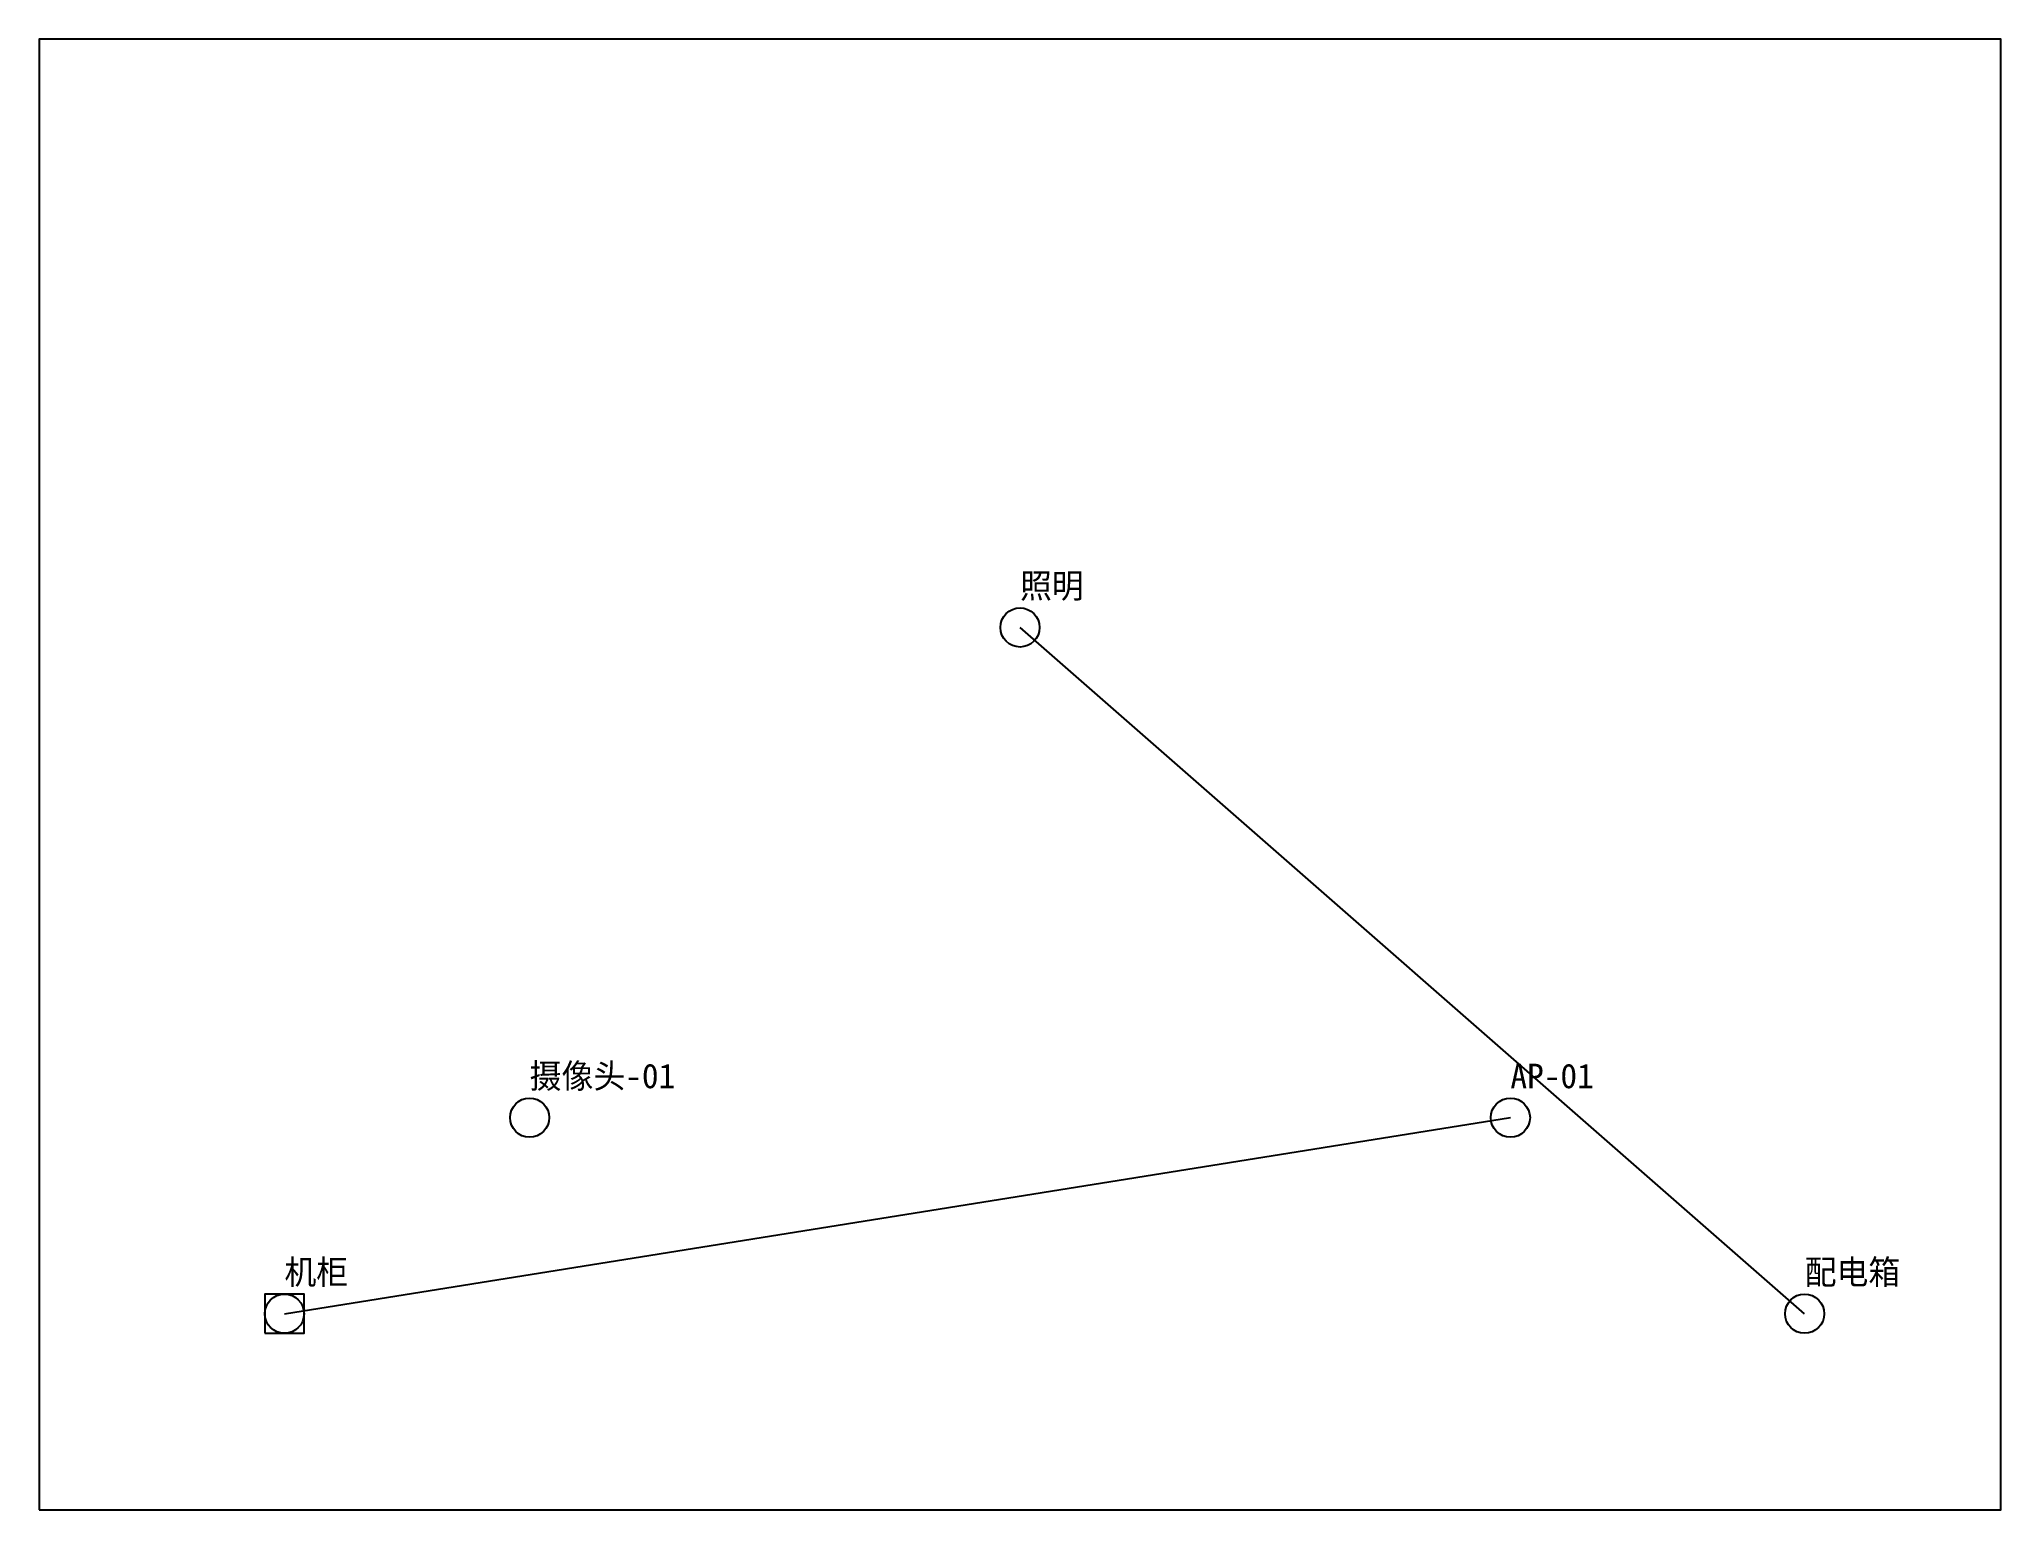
# Model space of a CAD drawing. Header units: millimetres. Extents: x 0 to 20000, y 0 to 15000.
import ezdxf

# ---------------------------------------------------------------- set-up
doc = ezdxf.new("R2010")
doc.units = ezdxf.units.MM
for name, color, linetype in [('墙', 8, 'Continuous'), ('弱电柜', 6, 'Continuous'), ('强电桥架', 3, 'Continuous'), ('标注', 7, 'Continuous'), ('桥架', 2, 'Continuous'), ('照明', 30, 'Continuous'), ('监控', 1, 'Continuous'), ('网络', 4, 'Continuous'), ('配电', 5, 'Continuous')]:
    doc.layers.add(name, color=color, linetype=linetype)

# ---------------------------------------------------------------- blocks, each defined once
blk = doc.blocks.new('摄像头')
blk.add_circle((0, 0), 200)
blk = doc.blocks.new('无线AP')
blk.add_circle((0, 0), 200)
blk = doc.blocks.new('机柜')
blk.add_circle((0, 0), 200)
blk = doc.blocks.new('筒灯')
blk.add_circle((0, 0), 200)
blk = doc.blocks.new('配电箱')
blk.add_circle((0, 0), 200)

msp = doc.modelspace()

# ---------------------------------------------------------------- linework, layer by layer
at = {"layer": '墙'}
msp.add_lwpolyline([(0, 0), (20000, 0), (20000, 15000), (0, 15000), (0, 0)], close=True, dxfattribs=at)
at = {"layer": '弱电柜'}
msp.add_lwpolyline([(2300, 1800), (2700, 1800), (2700, 2200), (2300, 2200), (2300, 1800)], close=True, dxfattribs=at)
at = {"layer": '强电桥架'}
msp.add_line((18000, 2000), (10000, 9000), dxfattribs=at)
at = {"layer": '桥架'}
msp.add_line((2500, 2000), (15000, 4000), dxfattribs=at)

# ---------------------------------------------------------------- block references
at = {"layer": '弱电柜'}
msp.add_blockref('机柜', (2500, 2000), dxfattribs=at)
at = {"layer": '照明'}
msp.add_blockref('筒灯', (10000, 9000), dxfattribs=at)
at = {"layer": '监控'}
msp.add_blockref('摄像头', (5000, 4000), dxfattribs=at)
at = {"layer": '网络'}
msp.add_blockref('无线AP', (15000, 4000), dxfattribs=at)
at = {"layer": '配电'}
msp.add_blockref('配电箱', (18000, 2000), dxfattribs=at)

# ---------------------------------------------------------------- texts
at = {"layer": '标注'}
for s, p in [('照明', (10000, 9300)), ('摄像头-01', (5000, 4300)), ('AP-01', (15000, 4300)), ('机柜', (2500, 2300)), ('配电箱', (18000, 2300))]:
    msp.add_text(s, height=250, dxfattribs=at).set_placement(p)

doc.saveas('drawing.dxf')
